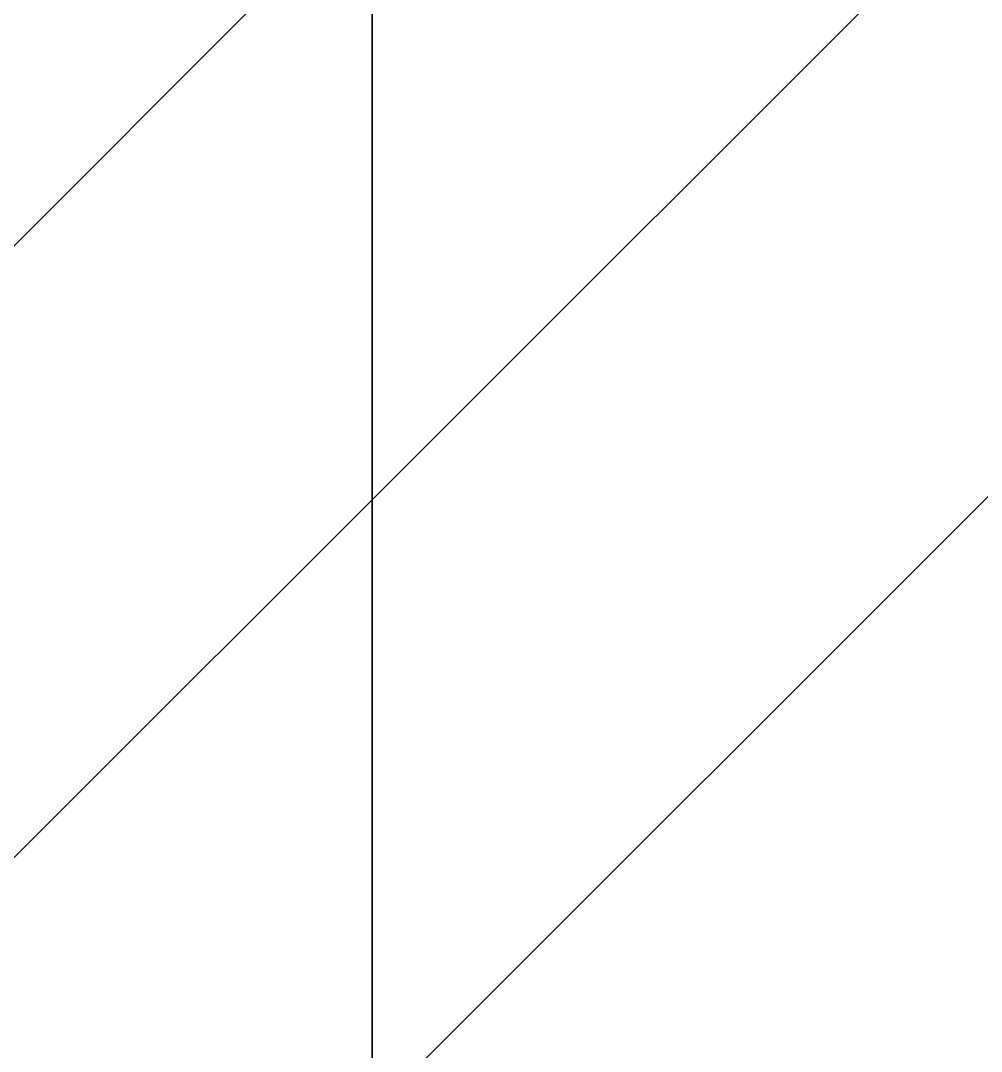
# Model space of a CAD drawing. Extents: x -225 to 1345, y -1183 to 75.
# Drawn here: x -38.11 to -15.93, y -362.62 to -338.82 of the extents above; entities that cross this region are included whole.
import ezdxf

# ---------------------------------------------------------------- set-up
doc = ezdxf.new("R2010")
doc.units = 0
doc.layers.add('IQ_200_3D', color=1, linetype='Continuous')
doc.layers.add('IQ_CON_HOTWATER_INT', color=7, linetype='Continuous')

# ---------------------------------------------------------------- blocks, each defined once
blk = doc.blocks.new('HOOD_LR')
at = {"layer": 'IQ_200_3D'}
mesh = blk.add_polyface(dxfattribs=at)
corners = [(0, 332, 1365), (0, -332, 1365), (-200, -332, 1365), (-200, 332, 1365), (-4, 328, 1365), (-196, 328, 1365), (-196, -328, 1365), (-4, -328, 1365)]
mesh.append_faces([[corners[k] for k in face] for face in [(1, 7, 4, 0), (0, 4, 5, 3)]], dxfattribs={"vtx0": -1, "vtx2": -1})
mesh.append_faces([[corners[k] for k in face] for face in [(6, 7, 1, 2), (5, 6, 2, 3)]], dxfattribs={"vtx1": -1, "vtx3": -1})
mesh = blk.add_polyface(dxfattribs=at)
corners = [(0, -332, 1785), (0, 332, 1785), (-200, 332, 1785), (-200, -332, 1785), (-170, -217.5, 1785), (-170, 228.5, 1785), (-30, 228.5, 1785), (-30, -217.5, 1785)]
mesh.append_faces([[corners[k] for k in face] for face in [(1, 6, 7, 0), (0, 7, 4, 3)]], dxfattribs={"vtx0": -1, "vtx2": -1})
mesh.append_faces([[corners[k] for k in face] for face in [(5, 6, 1, 2), (4, 5, 2, 3)]], dxfattribs={"vtx1": -1, "vtx3": -1})
mesh = blk.add_polyface(dxfattribs=at)
corners = [(0, -332, 1365), (0, 332, 1365), (-200, 332, 1365), (-200, -332, 1365), (-196, 328, 1365), (-4, 328, 1365), (-4, -328, 1365), (-196, -328, 1365)]
mesh.append_faces([[corners[k] for k in face] for face in [(1, 5, 6, 0), (0, 6, 7, 3)]], dxfattribs={"vtx0": -1, "vtx2": -1})
mesh.append_faces([[corners[k] for k in face] for face in [(4, 5, 1, 2), (7, 4, 2, 3)]], dxfattribs={"vtx1": -1, "vtx3": -1})
mesh = blk.add_polyface(dxfattribs=at)
corners = [(0, 328, 1361), (0, -328, 1361), (-4, -328, 1361), (-4, 328, 1361), (-200, -328, 1361), (-200, 328, 1361), (-196, 328, 1361), (-196, -328, 1361)]
mesh.append_faces([[corners[k] for k in face] for face in [(0, 1, 2, 3), (6, 7, 4, 5)]])
mesh = blk.add_polyface(dxfattribs=at)
corners = [(-4, 328, 1781), (-4, -328, 1781), (-196, -328, 1781), (-196, 328, 1781), (-170, 228.5, 1781), (-170, -217.5, 1781), (-30, -217.5, 1781), (-30, 228.5, 1781)]
mesh.append_faces([[corners[k] for k in face] for face in [(0, 7, 4, 3), (3, 4, 5, 2)]], dxfattribs={"vtx0": -1, "vtx2": -1})
mesh.append_faces([[corners[k] for k in face] for face in [(6, 7, 0, 1), (5, 6, 1, 2)]], dxfattribs={"vtx1": -1, "vtx3": -1})
mesh = blk.add_polyface(dxfattribs=at)
corners = [(-200, 274, 1897), (-200, -263, 1897), (0, -263, 1897), (0, 274, 1897)]
mesh.append_faces([[corners[k] for k in face] for face in [(0, 1, 2, 3)]])
mesh = blk.add_polyface(dxfattribs=at)
corners = [(0, -263, 1785), (-200, -263, 1785), (-200, 274, 1785), (0, 274, 1785)]
mesh.append_faces([[corners[k] for k in face] for face in [(0, 1, 2, 3)]])
mesh = blk.add_polyface(dxfattribs=at)
corners = [(-30, 228.5, 1785), (-30, 228.5, 1781), (-30, -217.5, 1781), (-30, -217.5, 1785)]
mesh.append_faces([[corners[k] for k in face] for face in [(0, 1, 2, 3)]])
mesh = blk.add_polyface(dxfattribs=at)
corners = [(-30, -217.5, 1785), (-30, -217.5, 1781), (-30, 228.5, 1781), (-30, 228.5, 1785)]
mesh.append_faces([[corners[k] for k in face] for face in [(0, 1, 2, 3)]])
blk = doc.blocks.new('*X7')
at = {"color": 0}
for p, q in [((135.0083, 2205.417), (145.2034, 2215.6121)), ((135.5638, 2204.5583), (146.0621, 2215.0566)), ((136.217, 2203.7972), (146.8232, 2214.4034))]:
    blk.add_line(p, q, dxfattribs=at)
blk = doc.blocks.new('hotwater')
blk.add_circle((0, 0), 3)
at = {"xscale": 0.4000000000000909, "yscale": 0.4000000000000909, "zscale": 0.4000000000000909}
blk.add_blockref('*X7', (-56.62753, -883.62063), dxfattribs=at)

msp = doc.modelspace()

# ---------------------------------------------------------------- block references
msp.add_blockref('HOOD_LR', (0, -405))
at = {"layer": 'IQ_CON_HOTWATER_INT', "xscale": 25, "yscale": 25, "zscale": 25}
msp.add_blockref('hotwater', (0, -335), dxfattribs=at)

doc.saveas('drawing.dxf')
